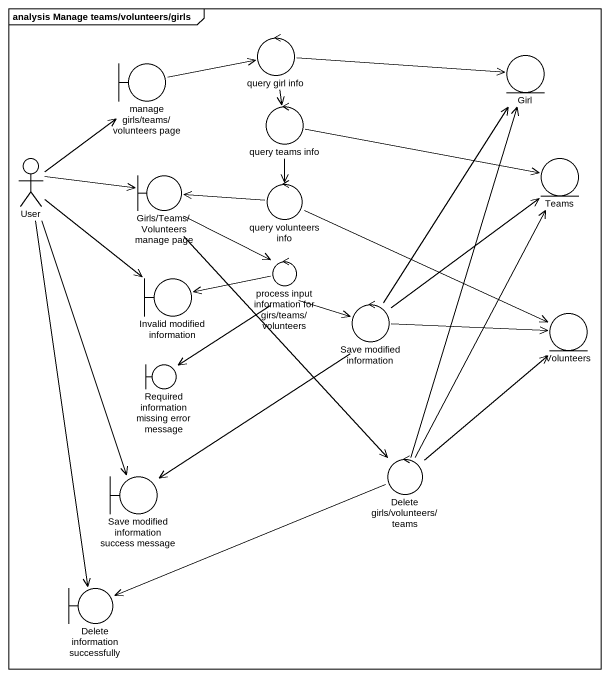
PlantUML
@startuml
mainframe analysis Manage teams/volunteers/girls
control "query girl info" as query_girl_info
boundary "manage girls/teams/volunteers page" as manage_girls_teams
entity Girl
control "query teams info" as query_teams_info
actor User
entity Teams
boundary "Girls/Teams/Volunteers manage page" as Girls_Teams_Volunteers
control "query volunteers info" as query_volunteers_info
boundary "Invalid modified information" as Invalid_modified_information
control "process input information for girs/teams/volunteers" as process_input_information
control "Save modified information" as Save_modified_information
entity Volunteers
boundary "Required information missing error message" as Required_information
control "Delete girls/volunteers/teams" as Delete_girls_volunteers
boundary "Save modified information success message" as Save_modified_information_2
boundary "Delete information successfully" as Delete_information
query_girl_info -right-> Girl
query_girl_info --> query_teams_info
manage_girls_teams -right-> query_girl_info
query_teams_info -right-> Teams
query_teams_info --> query_volunteers_info
User -up-> manage_girls_teams
User -right-> Girls_Teams_Volunteers
User --> Invalid_modified_information
User --> Save_modified_information_2
User --> Delete_information
Girls_Teams_Volunteers --> process_input_information
Girls_Teams_Volunteers --> Delete_girls_volunteers
query_volunteers_info -left-> Girls_Teams_Volunteers
query_volunteers_info -right-> Volunteers
process_input_information -left-> Invalid_modified_information
process_input_information -right-> Save_modified_information
process_input_information --> Required_information
Save_modified_information -up-> Girl
Save_modified_information -up-> Teams
Save_modified_information -right-> Volunteers
Save_modified_information --> Save_modified_information_2
Delete_girls_volunteers -up-> Girl
Delete_girls_volunteers -up-> Teams
Delete_girls_volunteers -up-> Volunteers
Delete_girls_volunteers -left-> Delete_information
@enduml
